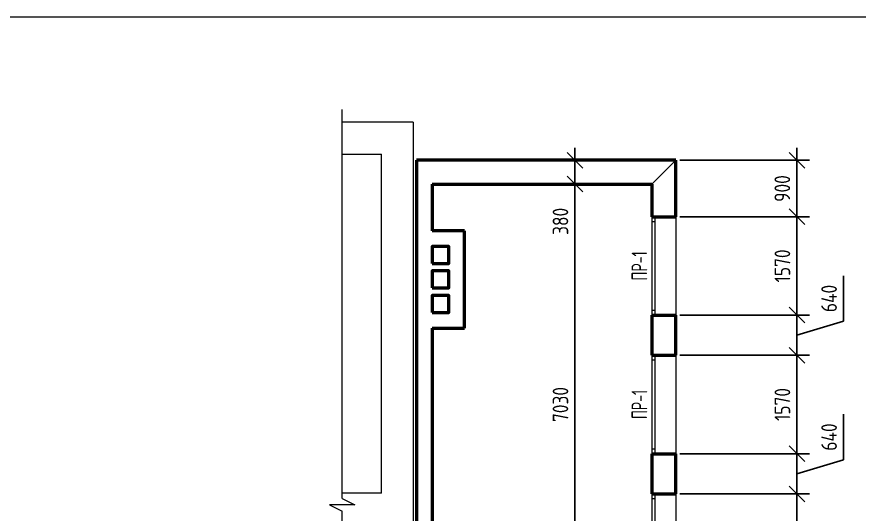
# Model space of a CAD drawing. Header units: millimetres. Extents: x -112594 to 313336, y -1917 to 255843.
# Drawn here: x 39699 to 53145, y 222314 to 230245 of the extents above; entities that cross this region are included whole.
import ezdxf
from ezdxf.enums import TextEntityAlignment as Align

# ---------------------------------------------------------------- set-up
doc = ezdxf.new("R2010")
doc.units = ezdxf.units.MM
doc.header["$MEASUREMENT"] = 0
doc.set_wipeout_variables(frame=1)
for name, color, linetype, lineweight in [('Кирпич силикат', 31, 'Continuous', 53), ('Окна ARCHICAD_Ном._пера__1', 7, 'Continuous', 13), ('размеры', 4, 'Continuous', 15), ('текст', 1, 'Continuous', 25)]:
    doc.layers.add(name, color=color, linetype=linetype, lineweight=lineweight)
doc.layers.add('Конструктив - Стены Несущие_Ном._пера__63', color=7, linetype='Continuous', lineweight=25, true_color=0xff9955)
doc.styles.add('ГОСТ 2.304', font='CS_Gost2304.shx')
doc.dimstyles.new('СПДС', dxfattribs={"dimscale": 100, "dimtxt": 2.5, "dimasz": 2.5, "dimexe": 2, "dimexo": 0.625, "dimgap": 1, "dimtad": 1, "dimdec": 0, "dimtxsty": 'ГОСТ 2.304', "dimblk": 'OBLIQUE', "dimblk1": 'OBLIQUE', "dimblk2": 'OBLIQUE', "dimcen": 2.5, "dimdle": 2, "dimadec": 0, "dimazin": 2, "dimtfac": 0.75, "dimtdec": 4, "dimtmove": 1, "dimatfit": 3, "dimfxl": 1, "dimtfill": 1, "dimtolj": 1, "dimarcsym": 1})

# ---------------------------------------------------------------- blocks, each defined once
blk = doc.blocks.new('Окно 21')
at = {"layer": 'Окна ARCHICAD_Ном._пера__1', "color": 7, "linetype": 'Continuous', "lineweight": 13}
for p, q in [((-785, 0), (785, 0)), ((-785, 0), (-710, 0)), ((-785, 0), (-785, -50)), ((-785, 0), (-785, -50)), ((-710, 0), (-710, -50)), ((-710, 0), (710, 0)), ((710, -50), (710, 0)), ((710, 0), (785, 0)), ((785, 0), (785, -50)), ((785, 0), (785, -50)), ((-710, -50), (-785, -50)), ((-785, -50), (-785, -380)), ((710, -50), (-710, -50)), ((785, -50), (710, -50)), ((785, -50), (785, -380)), ((-785, -380), (785, -380))]:
    blk.add_line(p, q, dxfattribs=at)
blk = doc.blocks.new('_Oblique')
at = {"color": 0, "linetype": 'ByBlock', "lineweight": -2}
blk.add_line((-0.5, -0.5), (0.5, 0.5), dxfattribs=at)
blk = doc.blocks.new('*D261')
at = {"layer": 'размеры', "color": 0, "lineweight": -2, "ltscale": 100, "transparency": 16777216}
for p, q in [((52151, 226858), (52151, 228158)), ((50280, 227958), (52351, 227958)), ((50280, 227058), (52351, 227058))]:
    blk.add_line(p, q, dxfattribs=at)
at = {"layer": 'размеры', "color": 0, "lineweight": -2, "ltscale": 100, "transparency": 16777216, "xscale": 250, "yscale": 250, "zscale": 250}
for p, rotation in [((52151, 227958), 90), ((52151, 227058), 270)]:
    blk.add_blockref('_Oblique', p, dxfattribs=dict(at, rotation=rotation))
at = {"layer": 'размеры', "color": 0, "ltscale": 100, "transparency": 16777216, "insert": (51918, 227508), "char_height": 250, "attachment_point": 5, "rotation": 90, "style": 'ГОСТ 2.304', "bg_fill": 3, "box_fill_scale": 1.25, "bg_fill_color": 256, "bg_fill_true_color": 13158600, "bg_fill_transparency": 0}
blk.add_mtext('\\A1;900', dxfattribs=at)
blk = doc.blocks.new('*D262')
at = {"layer": 'размеры', "color": 0, "lineweight": -2, "ltscale": 100, "transparency": 16777216}
for p, q in [((52151, 227258), (52151, 225288)), ((50280, 227058), (52351, 227058)), ((50280, 225488), (52351, 225488))]:
    blk.add_line(p, q, dxfattribs=at)
at = {"layer": 'размеры', "color": 0, "lineweight": -2, "ltscale": 100, "transparency": 16777216, "xscale": 250, "yscale": 250, "zscale": 250}
for p, rotation in [((52151, 227058), 90), ((52151, 225488), 270)]:
    blk.add_blockref('_Oblique', p, dxfattribs=dict(at, rotation=rotation))
at = {"layer": 'размеры', "color": 0, "ltscale": 100, "transparency": 16777216, "insert": (51920, 226273), "char_height": 250, "attachment_point": 5, "rotation": 90, "style": 'ГОСТ 2.304', "bg_fill": 3, "box_fill_scale": 1.25, "bg_fill_color": 256, "bg_fill_true_color": 13158600, "bg_fill_transparency": 0}
blk.add_mtext('\\A1;1570', dxfattribs=at)
blk = doc.blocks.new('*D263')
at = {"layer": 'размеры', "color": 0, "lineweight": -2, "ltscale": 100, "transparency": 16777216}
for p, q in [((52897, 225392), (52897, 226117)), ((52151, 225688), (52151, 224648)), ((50280, 225488), (52351, 225488)), ((52151, 225168), (52897, 225392)), ((50280, 224848), (52351, 224848))]:
    blk.add_line(p, q, dxfattribs=at)
at = {"layer": 'размеры', "color": 0, "lineweight": -2, "ltscale": 100, "transparency": 16777216, "xscale": 250, "yscale": 250, "zscale": 250}
for p, rotation in [((52151, 225488), 90), ((52151, 224848), 270)]:
    blk.add_blockref('_Oblique', p, dxfattribs=dict(at, rotation=rotation))
at = {"layer": 'размеры', "color": 0, "ltscale": 100, "transparency": 16777216, "insert": (52665, 225754), "char_height": 250, "attachment_point": 5, "rotation": 90, "style": 'ГОСТ 2.304', "bg_fill": 3, "box_fill_scale": 1.25, "bg_fill_color": 256, "bg_fill_true_color": 13158600, "bg_fill_transparency": 0}
blk.add_mtext('\\A1;640', dxfattribs=at)
blk = doc.blocks.new('*D264')
at = {"layer": 'размеры', "color": 0, "lineweight": -2, "ltscale": 100, "transparency": 16777216}
for p, q in [((52151, 225048), (52151, 223078)), ((50280, 224848), (52351, 224848)), ((50280, 223278), (52351, 223278))]:
    blk.add_line(p, q, dxfattribs=at)
at = {"layer": 'размеры', "color": 0, "lineweight": -2, "ltscale": 100, "transparency": 16777216, "xscale": 250, "yscale": 250, "zscale": 250}
for p, rotation in [((52151, 224848), 90), ((52151, 223278), 270)]:
    blk.add_blockref('_Oblique', p, dxfattribs=dict(at, rotation=rotation))
at = {"layer": 'размеры', "color": 0, "ltscale": 100, "transparency": 16777216, "insert": (51920, 224063), "char_height": 250, "attachment_point": 5, "rotation": 90, "style": 'ГОСТ 2.304', "bg_fill": 3, "box_fill_scale": 1.25, "bg_fill_color": 256, "bg_fill_true_color": 13158600, "bg_fill_transparency": 0}
blk.add_mtext('\\A1;1570', dxfattribs=at)
blk = doc.blocks.new('*D265')
at = {"layer": 'размеры', "color": 0, "lineweight": -2, "ltscale": 100, "transparency": 16777216}
for p, q in [((52897, 223182), (52897, 223907)), ((52151, 223478), (52151, 222438)), ((50280, 223278), (52351, 223278)), ((52151, 222958), (52897, 223182)), ((50280, 222638), (52351, 222638))]:
    blk.add_line(p, q, dxfattribs=at)
at = {"layer": 'размеры', "color": 0, "lineweight": -2, "ltscale": 100, "transparency": 16777216, "xscale": 250, "yscale": 250, "zscale": 250}
for p, rotation in [((52151, 223278), 90), ((52151, 222638), 270)]:
    blk.add_blockref('_Oblique', p, dxfattribs=dict(at, rotation=rotation))
at = {"layer": 'размеры', "color": 0, "ltscale": 100, "transparency": 16777216, "insert": (52665, 223544), "char_height": 250, "attachment_point": 5, "rotation": 90, "style": 'ГОСТ 2.304', "bg_fill": 3, "box_fill_scale": 1.25, "bg_fill_color": 256, "bg_fill_true_color": 13158600, "bg_fill_transparency": 0}
blk.add_mtext('\\A1;640', dxfattribs=at)
blk = doc.blocks.new('*D266')
at = {"layer": 'размеры', "color": 0, "lineweight": -2, "ltscale": 100, "transparency": 16777216}
for p, q in [((52151, 222838), (52151, 220868)), ((50280, 222638), (52351, 222638)), ((50280, 221068), (52351, 221068))]:
    blk.add_line(p, q, dxfattribs=at)
at = {"layer": 'размеры', "color": 0, "lineweight": -2, "ltscale": 100, "transparency": 16777216, "xscale": 250, "yscale": 250, "zscale": 250}
for p, rotation in [((52151, 222638), 90), ((52151, 221068), 270)]:
    blk.add_blockref('_Oblique', p, dxfattribs=dict(at, rotation=rotation))
at = {"layer": 'размеры', "color": 0, "ltscale": 100, "transparency": 16777216, "insert": (51920, 221853), "char_height": 250, "attachment_point": 5, "rotation": 90, "style": 'ГОСТ 2.304', "bg_fill": 3, "box_fill_scale": 1.25, "bg_fill_color": 256, "bg_fill_true_color": 13158600, "bg_fill_transparency": 0}
blk.add_mtext('\\A1;1570', dxfattribs=at)
blk = doc.blocks.new('*D274')
at = {"layer": 'размеры', "color": 0, "lineweight": -2, "ltscale": 100, "transparency": 16777216}
for p, q in [((48607, 228158), (48607, 227578)), ((50155, 227958), (48407, 227958)), ((49775, 227578), (48407, 227578)), ((48607, 227578), (48607, 226640))]:
    blk.add_line(p, q, dxfattribs=at)
at = {"layer": 'размеры', "color": 0, "lineweight": -2, "ltscale": 100, "transparency": 16777216, "xscale": 250, "yscale": 250, "zscale": 250}
for p, rotation in [((48607, 227958), 90), ((48607, 227578), 270)]:
    blk.add_blockref('_Oblique', p, dxfattribs=dict(at, rotation=rotation))
at = {"layer": 'размеры', "color": 0, "ltscale": 100, "transparency": 16777216, "insert": (48377, 226984), "char_height": 250, "attachment_point": 5, "rotation": 90, "style": 'ГОСТ 2.304', "bg_fill": 3, "box_fill_scale": 1.25, "bg_fill_color": 256, "bg_fill_true_color": 13158600, "bg_fill_transparency": 0}
blk.add_mtext('\\A1;380', dxfattribs=at)
blk = doc.blocks.new('*D478')
at = {"layer": 'размеры', "color": 0, "lineweight": -2, "ltscale": 100, "transparency": 16777216}
for p, q in [((48607, 220348), (48607, 227778)), ((49775, 227578), (48407, 227578)), ((49775, 220548), (48407, 220548))]:
    blk.add_line(p, q, dxfattribs=at)
at = {"layer": 'размеры', "color": 0, "lineweight": -2, "ltscale": 100, "transparency": 16777216, "xscale": 250, "yscale": 250, "zscale": 250}
for p, rotation in [((48607, 227578), 90), ((48607, 220548), 270)]:
    blk.add_blockref('_Oblique', p, dxfattribs=dict(at, rotation=rotation))
at = {"layer": 'размеры', "color": 0, "ltscale": 100, "transparency": 16777216, "insert": (48377, 224063), "char_height": 250, "attachment_point": 5, "rotation": 90, "style": 'ГОСТ 2.304', "bg_fill": 3, "box_fill_scale": 1.25, "bg_fill_color": 256, "bg_fill_true_color": 13158600, "bg_fill_transparency": 0}
blk.add_mtext('\\A1;7030', dxfattribs=at)

msp = doc.modelspace()

# ---------------------------------------------------------------- linework, layer by layer
at = {"layer": 'Кирпич силикат', "lineweight": 15, "ltscale": 40}
for p, q in [((46027.31914, 228566.91373), (46027.31914, 216356.91373)), ((45517.31911, 222646.91373), (45517.31911, 228056.91373))]:
    msp.add_line(p, q, dxfattribs=at)
at = {"layer": 'Кирпич силикат', "ltscale": 20}
for p, q in [((46327.30874, 227957.93332), (46077.30874, 227957.93332)), ((46077.30874, 227957.93332), (46077.30874, 220167.93332)), ((46327.30874, 227577.93332), (46327.30874, 226832.93332)), ((49837.30874, 227057.93332), (49887.30874, 227057.93332)), ((49887.30874, 227057.93332), (50217.30874, 227057.93332)), ((46327.30874, 225282.93332), (46327.30874, 220547.93332))]:
    msp.add_line(p, q, dxfattribs=at)
at = {"layer": 'Кирпич силикат', "ltscale": 100}
for p, q in [((46847.30874, 226832.93332), (46327.30874, 226832.93332)), ((46847.30874, 225282.93332), (46847.30874, 226832.93332)), ((46327.30874, 225282.93332), (46847.30874, 225282.93332))]:
    msp.add_line(p, q, dxfattribs=at)
at = {"layer": 'Кирпич силикат', "lineweight": 15, "ltscale": 40, "flags": 128}
for points in [[(46027.31914, 228566.91373), (44892.36618, 228566.91373)], [(44892.36618, 228056.91373), (45517.31914, 228056.91373)], [(45517.31911, 222646.91373), (44892.36618, 222646.91373)]]:
    msp.add_lwpolyline(points, dxfattribs=at)
at = {"layer": 'Кирпич силикат', "ltscale": 20, "flags": 128}
for points in [[(50217.30874, 227957.93332), (46327.30874, 227957.93332)], [(50217.30874, 227057.93333), (50217.30874, 227957.93332)], [(46327.30874, 227577.93332), (49837.30874, 227577.93332)], [(49837.30874, 227577.93332), (49837.30874, 227057.93332)]]:
    msp.add_lwpolyline(points, dxfattribs=at)
at = {"layer": 'Кирпич силикат', "ltscale": 100}
for points in [[(46327.30874, 226312.93332), (46597.30874, 226312.93332), (46597.30874, 226582.93332), (46327.30874, 226582.93332)], [(46327.30874, 225922.93332), (46597.30874, 225922.93332), (46597.30874, 226192.93332), (46327.30874, 226192.93332)], [(46327.30874, 225532.93332), (46597.30874, 225532.93332), (46597.30874, 225802.93332), (46327.30874, 225802.93332)]]:
    msp.add_lwpolyline(points, close=True, dxfattribs=at)
at = {"layer": 'размеры', "ltscale": 100}
for p, q in [((44892.36618, 222561.91373), (44892.36618, 228766.91373)), ((44892.36618, 222561.91373), (45092.36618, 222461.91373)), ((45092.36618, 222461.91373), (44692.36618, 222461.91373)), ((44692.36618, 222461.91373), (44892.36618, 222361.91373)), ((44892.36618, 216156.91373), (44892.36618, 222361.91373))]:
    msp.add_line(p, q, dxfattribs=at)

# ---------------------------------------------------------------- texts
at = {"layer": 'текст', "color": 1, "linetype": 'Continuous', "style": 'ГОСТ 2.304', "width": 0.8}
for p in [(49837.30874, 226272.93332), (49837.30874, 224062.93332)]:
    msp.add_text('ПР-1', height=250, rotation=90, dxfattribs=at).set_placement(p, align=Align.BOTTOM_CENTER)

# ---------------------------------------------------------------- wipeouts: each hides what was drawn before it
at = {"ltscale": 20}
for points in [[(49837.30874, 224847.93334), (50217.30878, 224847.93334), (50217.30873, 225487.93333), (49837.30874, 225487.93333)], [(49837.30874, 222637.93332), (50217.30876, 222637.93332), (50217.30876, 223277.93331), (49837.30874, 223277.93331)]]:
    msp.add_wipeout(points, dxfattribs=at).dxf.layer = 'Кирпич силикат'

# ---------------------------------------------------------------- next in the draw order: linework, layer by layer
at = {"layer": 'Кирпич силикат', "ltscale": 20}
for p, q in [((49837.30874, 225487.93332), (49887.30874, 225487.93332)), ((49887.30874, 225487.93332), (50217.30874, 225487.93332)), ((49837.30874, 224847.93332), (49887.30874, 224847.93332)), ((49887.30874, 224847.93332), (50217.30874, 224847.93332)), ((49837.30874, 223277.93332), (49887.30874, 223277.93332)), ((49887.30874, 223277.93332), (50217.30874, 223277.93332)), ((49837.30874, 222637.93332), (49887.30874, 222637.93332)), ((49887.30874, 222637.93332), (50217.30874, 222637.93332))]:
    msp.add_line(p, q, dxfattribs=at)
at = {"layer": 'Кирпич силикат', "ltscale": 20, "flags": 128}
for points in [[(49837.30874, 225487.9333), (49837.30874, 224847.93333)], [(50217.30874, 224847.93327), (50217.30874, 225487.93332)], [(49837.30874, 223277.93331), (49837.30874, 222637.93333)], [(50217.30874, 222637.93332), (50217.30874, 223277.93337)]]:
    msp.add_lwpolyline(points, dxfattribs=at)

# ---------------------------------------------------------------- next in the draw order: block references
at = {"color": 7, "linetype": 'Continuous', "lineweight": 13, "xscale": -1, "zscale": 1000, "rotation": 90}
for p in [(49837.30874, 226272.93332), (49837.30874, 224062.93332), (49837.30874, 221852.93332)]:
    msp.add_blockref('Окно 21', p, dxfattribs=at)

# ---------------------------------------------------------------- next in the draw order: dimensions: what is measured, and where the dimension line sits
at = {"layer": 'размеры', "ltscale": 100}
dim = msp.add_linear_dim(base=(52150.56287, 227957.93332), p1=(50217.30874, 227057.93333), p2=(50217.30874, 227957.93332), angle=90, dimstyle='СПДС', dxfattribs=at)
dim.commit()
dim.dimension.update_dxf_attribs({"geometry": '*D261', "text_midpoint": (51918.32862, 227507.93333)})

# ---------------------------------------------------------------- next in the draw order: dimensions: what is measured, and where the dimension line sits
dim = msp.add_linear_dim(base=(52150.56287, 225487.93332), p1=(50217.30874, 227057.93332), p2=(50217.30873, 225487.93332), angle=90, dimstyle='СПДС', dxfattribs=at)
dim.commit()
dim.dimension.update_dxf_attribs({"geometry": '*D262', "text_midpoint": (51920.3852, 226272.93332)})

# ---------------------------------------------------------------- next in the draw order: dimensions: what is measured, and where the dimension line sits
dim = msp.add_linear_dim(base=(48606.95643, 227577.93332), p1=(50217.30874, 227957.93332), p2=(49837.30874, 227577.93332), angle=90, dimstyle='СПДС', override={"dimtmove": 0}, dxfattribs=at)
dim.commit()
dim.dimension.update_dxf_attribs({"geometry": '*D274', "text_midpoint": (48376.77876, 226984.18332)})
dim = msp.add_linear_dim(base=(52150.56287, 224847.93334), p1=(50217.30874, 225487.93332), p2=(50217.30878, 224847.93334), angle=90, dimstyle='СПДС', dxfattribs=at)
dim.commit()
dim.dimension.update_dxf_attribs({"geometry": '*D263', "text_midpoint": (52665.03138, 225491.94415)})

# ---------------------------------------------------------------- next in the draw order: linework, layer by layer
at = {"layer": 'Конструктив - Стены Несущие_Ном._пера__63', "ltscale": 100}
msp.add_line((49837.30874, 227577.93332), (50217.30874, 227957.93332), dxfattribs=at)

# ---------------------------------------------------------------- next in the draw order: dimensions: what is measured, and where the dimension line sits
at = {"layer": 'размеры', "ltscale": 100}
dim = msp.add_linear_dim(base=(52150.56294, 223277.93337), p1=(50217.30874, 224847.93327), p2=(50217.30874, 223277.93337), angle=90, dimstyle='СПДС', dxfattribs=at)
dim.commit()
dim.dimension.update_dxf_attribs({"geometry": '*D264', "text_midpoint": (51920.38527, 224062.93332)})

# ---------------------------------------------------------------- next in the draw order: dimensions: what is measured, and where the dimension line sits
dim = msp.add_linear_dim(base=(52150.56294, 222637.93332), p1=(50217.30874, 223277.93331), p2=(50217.30874, 222637.93332), angle=90, dimstyle='СПДС', dxfattribs=at)
dim.commit()
dim.dimension.update_dxf_attribs({"geometry": '*D265', "text_midpoint": (52665.03145, 223281.94414)})

# ---------------------------------------------------------------- next in the draw order: dimensions: what is measured, and where the dimension line sits
dim = msp.add_linear_dim(base=(52150.56294, 221067.9333), p1=(50217.30876, 222637.93332), p2=(50217.30874, 221067.9333), angle=90, dimstyle='СПДС', dxfattribs=at)
dim.commit()
dim.dimension.update_dxf_attribs({"geometry": '*D266', "text_midpoint": (51920.38527, 221852.93331)})

# ---------------------------------------------------------------- next in the draw order: linework, layer by layer
at = {"layer": 'размеры', "color": 1, "ltscale": 20}
msp.add_lwpolyline([(89204.12779, 203442.92127), (89204.12779, 191641.5199), (13476.9704, 191641.5199), (13476.9704, 230245.44666), (89204.12779, 230245.44666), (89204.12779, 203666.35904)], dxfattribs=at)

# ---------------------------------------------------------------- next in the draw order: dimensions: what is measured, and where the dimension line sits
at = {"layer": 'размеры', "ltscale": 100}
dim = msp.add_linear_dim(base=(48606.95643, 227577.93332), p1=(49837.30874, 220547.93332), p2=(49837.30874, 227577.93332), angle=90, dimstyle='СПДС', override={"dimtmove": 0}, dxfattribs=at)
dim.commit()
dim.dimension.update_dxf_attribs({"geometry": '*D478', "text_midpoint": (48376.77876, 224062.93332)})

doc.saveas('drawing.dxf')
